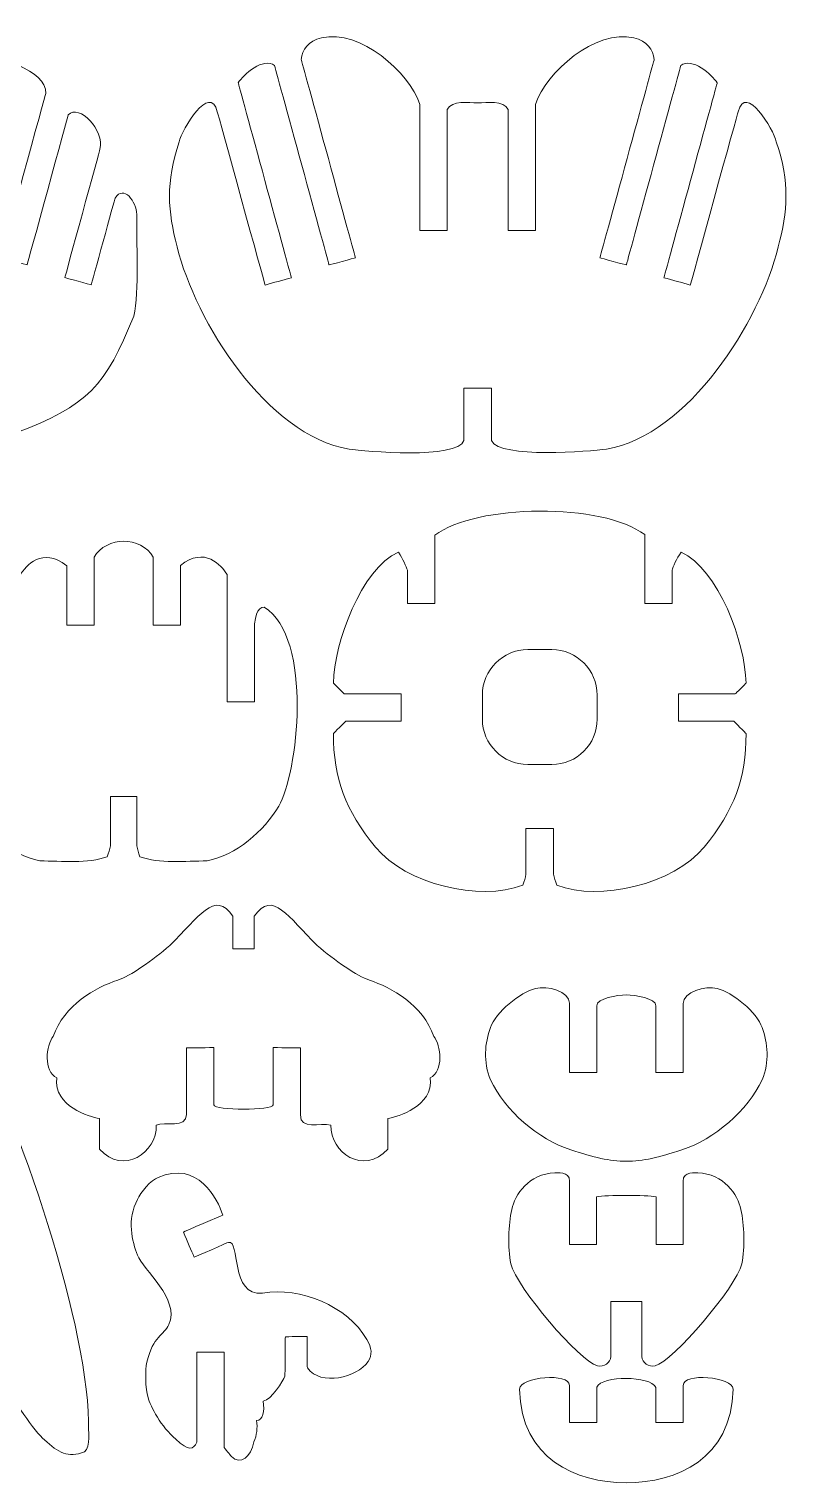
# Model space of a CAD drawing. Header units: centimetres. Extents: x -9.3 to 9.4, y -13.4 to 13.5.
# Drawn here: x 1.01 to 9.37, y -2.52 to 13.44 of the extents above; entities that cross this region are included whole.
import ezdxf

# ---------------------------------------------------------------- set-up
doc = ezdxf.new("R2010")
doc.units = ezdxf.units.CM
doc.header["$MEASUREMENT"] = 0
doc.layers.add('Livello 1', color=7, linetype='Continuous')

msp = doc.modelspace()

# ---------------------------------------------------------------- linework, layer by layer
at = {"layer": 'Livello 1', "color": 250, "lineweight": 20}
for points, knots in [([(-0.31002, 13.18228), (-0.31002, 13.18228), (-0.31002, 12.3753), (-0.31002, 12.3753), (-0.31002, 12.3753), (-0.31002, 12.3753), (-0.00991, 12.3753), (-0.00991, 12.3753), (-0.00991, 12.3753), (-0.00991, 12.3753), (-0.00991, 13.16231), (-0.00991, 13.16231), (-0.00991, 13.16231), (0.0581, 13.41822), (0.63235, 13.13162), (0.89143, 13.04346), (0.89143, 13.04346), (1.06218, 12.95827), (1.20174, 12.86743), (1.19126, 12.73154), (1.19126, 12.73154), (1.19126, 12.73154), (0.69868, 10.9304), (0.69868, 10.9304), (0.69868, 10.9304), (0.69868, 10.9304), (0.98813, 10.85123), (0.98813, 10.85123), (0.98813, 10.85123), (0.98813, 10.85123), (1.43856, 12.49821), (1.43856, 12.49821), (1.43856, 12.49821), (1.55716, 12.62309), (1.84189, 12.32934), (1.78699, 12.11964), (1.78699, 12.11964), (1.78699, 12.11964), (1.40162, 10.71054), (1.40162, 10.71054), (1.40162, 10.71054), (1.40162, 10.71054), (1.69107, 10.63135), (1.69107, 10.63135), (1.69107, 10.63135), (1.69107, 10.63135), (1.95344, 11.58229), (1.95344, 11.58229), (1.95344, 11.58229), (2.04953, 11.73882), (2.18683, 11.54052), (2.19212, 11.40552), (2.19212, 11.40552), (2.18532, 11.1277), (2.22038, 10.55846), (2.15829, 10.28883), (2.15829, 10.28883), (1.85035, 9.52112), (1.66409, 9.31083), (0.85333, 9.00208), (0.85333, 9.00208), (0.74616, 8.95548), (-0.095, 8.80727), (-0.29443, 8.8223), (-0.29443, 8.8223), (-0.36661, 8.82632), (-0.45621, 8.87338), (-0.49378, 8.92302), (-0.49378, 8.92302), (-0.49378, 8.92302), (-0.49378, 9.49875), (-0.49378, 9.49875), (-0.49378, 9.49875), (-0.49378, 9.49875), (-0.64439, 9.49882), (-0.64439, 9.49882), (-0.64439, 9.49882), (-0.64439, 9.49882), (-0.79502, 9.49875), (-0.79502, 9.49875), (-0.79502, 9.49875), (-0.79502, 9.49875), (-0.79502, 8.92475), (-0.79502, 8.92475), (-0.79502, 8.92475), (-0.83259, 8.87511), (-0.9222, 8.82632), (-0.99438, 8.8223), (-0.99438, 8.8223), (-1.1938, 8.80727), (-2.03496, 8.95548), (-2.14214, 9.00208), (-2.14214, 9.00208), (-2.95289, 9.31083), (-3.13916, 9.52112), (-3.4471, 10.28883), (-3.4471, 10.28883), (-3.50919, 10.55846), (-3.47412, 11.1277), (-3.48093, 11.40552), (-3.48093, 11.40552), (-3.47564, 11.54052), (-3.33834, 11.73882), (-3.24224, 11.58229), (-3.24224, 11.58229), (-3.24224, 11.58229), (-2.97988, 10.63135), (-2.97988, 10.63135), (-2.97988, 10.63135), (-2.97988, 10.63135), (-2.69043, 10.71054), (-2.69043, 10.71054), (-2.69043, 10.71054), (-2.69043, 10.71054), (-3.07919, 12.13196), (-3.07919, 12.13196), (-3.07919, 12.13196), (-3.13408, 12.34165), (-2.84829, 12.6316), (-2.72969, 12.50675), (-2.72969, 12.50675), (-2.72969, 12.50675), (-2.27693, 10.85123), (-2.27693, 10.85123), (-2.27693, 10.85123), (-2.27693, 10.85123), (-1.98745, 10.9304), (-1.98745, 10.9304), (-1.98745, 10.9304), (-1.98745, 10.9304), (-2.48825, 12.76145), (-2.48825, 12.76145), (-2.48825, 12.76145), (-2.49873, 12.89731), (-2.35098, 12.95827), (-2.18024, 13.04346), (-2.18024, 13.04346), (-1.92116, 13.13162), (-1.34691, 13.41822), (-1.27886, 13.16231), (-1.27886, 13.16231), (-1.27886, 13.16231), (-1.27886, 12.37876), (-1.27886, 12.37876), (-1.27886, 12.37876), (-1.27886, 12.37876), (-0.97878, 12.37544), (-0.97878, 12.37544), (-0.97878, 12.37544), (-0.97878, 12.37544), (-0.97878, 13.18228), (-0.97878, 13.18228), (-0.97878, 13.18228), (-0.97734, 13.36301), (-0.31157, 13.37659), (-0.31002, 13.18228)], [0, 0, 0, 0, 0.02564103, 0.02564103, 0.02564103, 0.02564104, 0.05128205, 0.05128205, 0.05128205, 0.05128206, 0.07692308, 0.07692308, 0.07692308, 0.07692309, 0.1025641, 0.1025641, 0.1025641, 0.10256411, 0.12820513, 0.12820513, 0.12820513, 0.12820514, 0.15384615, 0.15384615, 0.15384615, 0.15384616, 0.17948718, 0.17948718, 0.17948718, 0.17948719, 0.20512821, 0.20512821, 0.20512821, 0.20512822, 0.23076923, 0.23076923, 0.23076923, 0.23076924, 0.25641026, 0.25641026, 0.25641026, 0.25641027, 0.28205128, 0.28205128, 0.28205128, 0.28205129, 0.30769231, 0.30769231, 0.30769231, 0.30769232, 0.33333333, 0.33333333, 0.33333333, 0.33333334, 0.35897436, 0.35897436, 0.35897436, 0.35897437, 0.38461538, 0.38461538, 0.38461538, 0.38461539, 0.41025641, 0.41025641, 0.41025641, 0.41025642, 0.43589744, 0.43589744, 0.43589744, 0.43589745, 0.46153846, 0.46153846, 0.46153846, 0.46153847, 0.48717949, 0.48717949, 0.48717949, 0.4871795, 0.51282051, 0.51282051, 0.51282051, 0.51282052, 0.53846154, 0.53846154, 0.53846154, 0.53846155, 0.56410256, 0.56410256, 0.56410256, 0.56410257, 0.58974359, 0.58974359, 0.58974359, 0.5897436, 0.61538462, 0.61538462, 0.61538462, 0.61538463, 0.64102564, 0.64102564, 0.64102564, 0.64102565, 0.66666667, 0.66666667, 0.66666667, 0.66666668, 0.69230769, 0.69230769, 0.69230769, 0.6923077, 0.71794872, 0.71794872, 0.71794872, 0.71794873, 0.74358974, 0.74358974, 0.74358974, 0.74358975, 0.76923077, 0.76923077, 0.76923077, 0.76923078, 0.79487179, 0.79487179, 0.79487179, 0.7948718, 0.82051282, 0.82051282, 0.82051282, 0.82051283, 0.84615385, 0.84615385, 0.84615385, 0.84615386, 0.87179487, 0.87179487, 0.87179487, 0.87179488, 0.8974359, 0.8974359, 0.8974359, 0.89743591, 0.92307692, 0.92307692, 0.92307692, 0.92307693, 0.94871795, 0.94871795, 0.94871795, 0.94871796, 0.97435897, 0.97435897, 0.97435897, 0.97435898, 1, 1, 1, 1]), ([(5.937, 9.49741), (5.937, 9.49741), (6.08764, 9.49734), (6.08764, 9.49734), (6.08764, 9.49734), (6.08764, 9.49734), (6.08764, 8.92161), (6.08764, 8.92161), (6.08764, 8.92161), (6.17908, 8.7212), (7.17656, 8.80385), (7.35055, 8.82985), (7.35055, 8.82985), (8.25052, 8.97802), (9.03965, 10.23003), (9.23865, 11.04992), (9.23865, 11.04992), (9.34155, 11.43695), (9.36685, 11.75734), (9.21699, 12.20025), (9.21699, 12.20025), (9.18654, 12.34034), (8.87797, 12.85025), (8.79722, 12.5318), (8.79722, 12.5318), (8.79722, 12.5318), (8.27246, 10.62997), (8.27246, 10.62997), (8.27246, 10.62997), (8.18529, 10.65572), (8.07092, 10.68511), (7.98304, 10.70913), (7.98304, 10.70913), (7.98304, 10.70913), (8.56781, 12.8475), (8.56781, 12.8475), (8.56781, 12.8475), (8.51306, 12.93682), (8.28957, 13.13702), (8.16783, 13.03757), (8.16783, 13.03757), (8.16783, 13.03757), (7.56952, 10.84982), (7.56952, 10.84982), (7.56952, 10.84982), (7.56952, 10.84982), (7.28006, 10.92898), (7.28006, 10.92898), (7.28006, 10.92898), (7.28006, 10.92898), (7.8753, 13.10552), (7.8753, 13.10552), (7.8753, 13.10552), (7.86599, 13.21509), (7.79727, 13.30346), (7.65376, 13.34403), (7.65376, 13.34403), (7.22545, 13.43889), (6.69159, 12.96878), (6.57147, 12.61142), (6.57147, 12.61142), (6.57147, 12.61142), (6.57147, 11.22909), (6.57147, 11.22909), (6.57147, 11.22909), (6.57147, 11.22909), (6.2714, 11.22909), (6.2714, 11.22909), (6.2714, 11.22909), (6.2714, 11.22909), (6.2714, 12.556), (6.2714, 12.556), (6.2714, 12.556), (6.21894, 12.66155), (6.03973, 12.62775), (5.937, 12.63018), (5.937, 12.63018), (5.83427, 12.62775), (5.65506, 12.66155), (5.6026, 12.556), (5.6026, 12.556), (5.6026, 12.556), (5.6026, 11.22909), (5.6026, 11.22909), (5.6026, 11.22909), (5.6026, 11.22909), (5.30253, 11.22909), (5.30253, 11.22909), (5.30253, 11.22909), (5.30253, 11.22909), (5.30253, 12.61142), (5.30253, 12.61142), (5.30253, 12.61142), (5.18241, 12.96878), (4.64855, 13.43889), (4.22021, 13.34403), (4.22021, 13.34403), (4.07673, 13.30346), (4.00801, 13.21509), (3.99866, 13.10552), (3.99866, 13.10552), (3.99866, 13.10552), (4.59394, 10.92898), (4.59394, 10.92898), (4.59394, 10.92898), (4.59394, 10.92898), (4.30449, 10.84982), (4.30449, 10.84982), (4.30449, 10.84982), (4.30449, 10.84982), (3.70614, 13.03757), (3.70614, 13.03757), (3.70614, 13.03757), (3.5844, 13.13702), (3.36095, 12.93682), (3.30616, 12.8475), (3.30616, 12.8475), (3.30616, 12.8475), (3.89096, 10.70913), (3.89096, 10.70913), (3.89096, 10.70913), (3.80308, 10.68511), (3.68868, 10.65572), (3.60151, 10.62997), (3.60151, 10.62997), (3.60151, 10.62997), (3.07679, 12.5318), (3.07679, 12.5318), (3.07679, 12.5318), (2.99603, 12.85025), (2.68746, 12.34034), (2.65702, 12.20025), (2.65702, 12.20025), (2.50716, 11.75734), (2.53245, 11.43695), (2.63535, 11.04992), (2.63535, 11.04992), (2.83436, 10.23003), (3.62345, 8.97802), (4.52342, 8.82985), (4.52342, 8.82985), (4.69745, 8.80385), (5.70875, 8.71252), (5.78637, 8.92334), (5.78637, 8.92334), (5.78637, 8.92334), (5.78637, 9.49734), (5.78637, 9.49734), (5.78637, 9.49734), (5.78637, 9.49734), (5.937, 9.49741), (5.937, 9.49741)], [0, 0, 0, 0, 0.02631579, 0.02631579, 0.02631579, 0.0263158, 0.05263158, 0.05263158, 0.05263158, 0.05263159, 0.07894737, 0.07894737, 0.07894737, 0.07894738, 0.10526316, 0.10526316, 0.10526316, 0.10526317, 0.13157895, 0.13157895, 0.13157895, 0.13157896, 0.15789474, 0.15789474, 0.15789474, 0.15789475, 0.18421053, 0.18421053, 0.18421053, 0.18421054, 0.21052632, 0.21052632, 0.21052632, 0.21052633, 0.23684211, 0.23684211, 0.23684211, 0.23684212, 0.26315789, 0.26315789, 0.26315789, 0.2631579, 0.28947368, 0.28947368, 0.28947368, 0.28947369, 0.31578947, 0.31578947, 0.31578947, 0.31578948, 0.34210526, 0.34210526, 0.34210526, 0.34210527, 0.36842105, 0.36842105, 0.36842105, 0.36842106, 0.39473684, 0.39473684, 0.39473684, 0.39473685, 0.42105263, 0.42105263, 0.42105263, 0.42105264, 0.44736842, 0.44736842, 0.44736842, 0.44736843, 0.47368421, 0.47368421, 0.47368421, 0.47368422, 0.5, 0.5, 0.5, 0.50000001, 0.52631579, 0.52631579, 0.52631579, 0.5263158, 0.55263158, 0.55263158, 0.55263158, 0.55263159, 0.57894737, 0.57894737, 0.57894737, 0.57894738, 0.60526316, 0.60526316, 0.60526316, 0.60526317, 0.63157895, 0.63157895, 0.63157895, 0.63157896, 0.65789474, 0.65789474, 0.65789474, 0.65789475, 0.68421053, 0.68421053, 0.68421053, 0.68421054, 0.71052632, 0.71052632, 0.71052632, 0.71052633, 0.73684211, 0.73684211, 0.73684211, 0.73684212, 0.76315789, 0.76315789, 0.76315789, 0.7631579, 0.78947368, 0.78947368, 0.78947368, 0.78947369, 0.81578947, 0.81578947, 0.81578947, 0.81578948, 0.84210526, 0.84210526, 0.84210526, 0.84210527, 0.86842105, 0.86842105, 0.86842105, 0.86842106, 0.89473684, 0.89473684, 0.89473684, 0.89473685, 0.92105263, 0.92105263, 0.92105263, 0.92105264, 0.94736842, 0.94736842, 0.94736842, 0.94736843, 0.97368421, 0.97368421, 0.97368421, 0.97368422, 1, 1, 1, 1]), ([(5.46615, 7.883), (5.46615, 7.883), (5.46615, 7.13606), (5.46615, 7.13606), (5.46615, 7.13606), (5.46615, 7.13606), (5.16608, 7.13606), (5.16608, 7.13606), (5.16608, 7.13606), (5.16608, 7.13606), (5.16608, 7.49836), (5.16608, 7.49836), (5.16608, 7.49836), (5.15348, 7.53685), (5.11538, 7.62875), (5.06716, 7.69648), (5.06716, 7.69648), (4.65437, 7.51805), (4.36143, 6.69424), (4.35197, 6.26152), (4.35197, 6.26152), (4.35197, 6.26152), (4.47128, 6.14221), (4.47128, 6.14221), (4.47128, 6.14221), (4.47128, 6.14221), (5.09654, 6.14221), (5.09654, 6.14221), (5.09654, 6.14221), (5.09654, 6.14221), (5.09654, 5.84214), (5.09654, 5.84214), (5.09654, 5.84214), (4.89338, 5.84214), (4.69032, 5.84214), (4.48716, 5.84214), (4.48716, 5.84214), (4.48716, 5.84214), (4.35197, 5.70696), (4.35197, 5.70696), (4.35197, 5.70696), (4.35197, 5.21614), (4.48271, 4.86089), (4.81411, 4.45918), (4.81411, 4.45918), (5.14858, 4.0538), (5.95785, 3.85935), (6.4316, 4.04326), (6.4316, 4.04326), (6.44867, 4.08718), (6.45961, 4.12634), (6.46659, 4.16235), (6.46659, 4.16235), (6.46659, 4.16235), (6.46659, 4.66425), (6.46659, 4.66425), (6.46659, 4.66425), (6.46659, 4.66425), (6.77086, 4.66425), (6.77086, 4.66425), (6.77086, 4.66425), (6.77086, 4.66425), (6.77086, 4.16235), (6.77086, 4.16235), (6.77086, 4.16235), (6.77785, 4.12634), (6.78878, 4.08718), (6.80586, 4.04326), (6.80586, 4.04326), (7.2796, 3.85935), (8.08888, 4.0538), (8.42334, 4.45918), (8.42334, 4.45918), (8.75474, 4.86089), (8.88548, 5.21614), (8.88548, 5.70696), (8.88548, 5.70696), (8.88548, 5.70696), (8.75026, 5.84214), (8.75026, 5.84214), (8.75026, 5.84214), (8.54713, 5.84214), (8.34404, 5.84214), (8.14088, 5.84214), (8.14088, 5.84214), (8.14088, 5.84214), (8.14088, 6.14221), (8.14088, 6.14221), (8.14088, 6.14221), (8.14088, 6.14221), (8.76617, 6.14221), (8.76617, 6.14221), (8.76617, 6.14221), (8.76617, 6.14221), (8.88548, 6.26152), (8.88548, 6.26152), (8.88548, 6.26152), (8.87603, 6.69424), (8.58305, 7.51805), (8.1703, 7.69648), (8.1703, 7.69648), (8.12204, 7.62875), (8.08394, 7.53685), (8.07138, 7.49836), (8.07138, 7.49836), (8.07138, 7.49836), (8.07138, 7.13606), (8.07138, 7.13606), (8.07138, 7.13606), (8.07138, 7.13606), (7.77131, 7.13606), (7.77131, 7.13606), (7.77131, 7.13606), (7.77131, 7.13606), (7.77131, 7.88995), (7.77131, 7.88995), (7.77131, 7.88995), (7.31598, 8.24279), (5.9116, 8.22819), (5.46615, 7.883)], [0, 0, 0, 0, 0.03333333, 0.03333333, 0.03333333, 0.03333334, 0.06666667, 0.06666667, 0.06666667, 0.06666668, 0.1, 0.1, 0.1, 0.10000001, 0.13333333, 0.13333333, 0.13333333, 0.13333334, 0.16666667, 0.16666667, 0.16666667, 0.16666668, 0.2, 0.2, 0.2, 0.20000001, 0.23333333, 0.23333333, 0.23333333, 0.23333334, 0.26666667, 0.26666667, 0.26666667, 0.26666668, 0.3, 0.3, 0.3, 0.30000001, 0.33333333, 0.33333333, 0.33333333, 0.33333334, 0.36666667, 0.36666667, 0.36666667, 0.36666668, 0.4, 0.4, 0.4, 0.40000001, 0.43333333, 0.43333333, 0.43333333, 0.43333334, 0.46666667, 0.46666667, 0.46666667, 0.46666668, 0.5, 0.5, 0.5, 0.50000001, 0.53333333, 0.53333333, 0.53333333, 0.53333334, 0.56666667, 0.56666667, 0.56666667, 0.56666668, 0.6, 0.6, 0.6, 0.60000001, 0.63333333, 0.63333333, 0.63333333, 0.63333334, 0.66666667, 0.66666667, 0.66666667, 0.66666668, 0.7, 0.7, 0.7, 0.70000001, 0.73333333, 0.73333333, 0.73333333, 0.73333334, 0.76666667, 0.76666667, 0.76666667, 0.76666668, 0.8, 0.8, 0.8, 0.80000001, 0.83333333, 0.83333333, 0.83333333, 0.83333334, 0.86666667, 0.86666667, 0.86666667, 0.86666668, 0.9, 0.9, 0.9, 0.90000001, 0.93333333, 0.93333333, 0.93333333, 0.93333334, 0.96666667, 0.96666667, 0.96666667, 0.96666668, 1, 1, 1, 1]), ([(2.04692, 7.82017), (1.92426, 7.81805), (1.78255, 7.7543), (1.72251, 7.64275), (1.72251, 7.64275), (1.72251, 7.39147), (1.72251, 7.1471), (1.72251, 6.89578), (1.72251, 6.89578), (1.62249, 6.89578), (1.52248, 6.89578), (1.42243, 6.89578), (1.42243, 6.89578), (1.42243, 6.89578), (1.42243, 7.54902), (1.42243, 7.54902), (1.42243, 7.54902), (1.15471, 7.76111), (0.97465, 7.5505), (0.90847, 7.44619), (0.90847, 7.44619), (0.90847, 6.97851), (0.90847, 6.5212), (0.90847, 6.05352), (0.90847, 6.05352), (0.80842, 6.05352), (0.70841, 6.05352), (0.6084, 6.05352), (0.6084, 6.05352), (0.6084, 6.29102), (0.6084, 6.5315), (0.6084, 6.76906), (0.6084, 6.76906), (0.62029, 7.00779), (0.57492, 7.09475), (0.50257, 7.09503), (0.50257, 7.09503), (-0.04343, 6.75354), (0.13585, 5.25501), (0.34195, 4.91028), (0.34195, 4.91028), (0.50564, 4.63652), (0.81238, 4.37035), (1.12762, 4.3095), (1.12762, 4.3095), (1.36962, 4.3095), (1.65626, 4.2739), (1.86704, 4.35571), (1.86704, 4.35571), (1.88299, 4.39685), (1.8942, 4.43579), (1.90204, 4.47382), (1.90204, 4.47382), (1.90204, 4.47382), (1.90204, 5.01773), (1.90204, 5.01773), (1.90204, 5.01773), (1.90204, 5.01773), (2.19181, 5.01773), (2.19181, 5.01773), (2.19181, 5.01773), (2.19181, 5.01773), (2.19181, 4.47382), (2.19181, 4.47382), (2.19181, 4.47382), (2.19964, 4.43579), (2.21086, 4.39685), (2.2268, 4.35571), (2.2268, 4.35571), (2.43759, 4.2739), (2.72422, 4.3095), (2.96622, 4.3095), (2.96622, 4.3095), (3.28147, 4.37035), (3.58821, 4.63652), (3.75186, 4.91028), (3.75186, 4.91028), (3.95795, 5.25501), (4.13727, 6.75354), (3.59128, 7.09503), (3.59128, 7.09503), (3.51892, 7.09475), (3.47355, 6.99742), (3.48544, 6.75869), (3.48544, 6.75869), (3.48544, 6.52113), (3.48544, 6.29102), (3.48544, 6.05352), (3.48544, 6.05352), (3.38543, 6.05352), (3.28542, 6.05352), (3.18537, 6.05352), (3.18537, 6.05352), (3.18537, 6.5212), (3.18537, 6.98369), (3.18537, 7.45137), (3.18537, 7.45137), (3.11919, 7.55569), (2.93913, 7.76457), (2.67141, 7.55248), (2.67141, 7.55248), (2.67141, 7.55248), (2.67141, 6.89578), (2.67141, 6.89578), (2.67141, 6.89578), (2.57136, 6.89578), (2.47135, 6.89578), (2.37134, 6.89578), (2.37134, 6.89578), (2.37134, 7.1471), (2.37134, 7.3932), (2.37134, 7.64452), (2.37134, 7.64452), (2.31126, 7.75607), (2.16955, 7.81805), (2.04692, 7.82017)], [0, 0, 0, 0, 0.03448276, 0.03448276, 0.03448276, 0.03448277, 0.06896552, 0.06896552, 0.06896552, 0.06896553, 0.10344828, 0.10344828, 0.10344828, 0.10344829, 0.13793103, 0.13793103, 0.13793103, 0.13793104, 0.17241379, 0.17241379, 0.17241379, 0.1724138, 0.20689655, 0.20689655, 0.20689655, 0.20689656, 0.24137931, 0.24137931, 0.24137931, 0.24137932, 0.27586207, 0.27586207, 0.27586207, 0.27586208, 0.31034483, 0.31034483, 0.31034483, 0.31034484, 0.34482759, 0.34482759, 0.34482759, 0.3448276, 0.37931034, 0.37931034, 0.37931034, 0.37931035, 0.4137931, 0.4137931, 0.4137931, 0.41379311, 0.44827586, 0.44827586, 0.44827586, 0.44827587, 0.48275862, 0.48275862, 0.48275862, 0.48275863, 0.51724138, 0.51724138, 0.51724138, 0.51724139, 0.55172414, 0.55172414, 0.55172414, 0.55172415, 0.5862069, 0.5862069, 0.5862069, 0.58620691, 0.62068966, 0.62068966, 0.62068966, 0.62068967, 0.65517241, 0.65517241, 0.65517241, 0.65517242, 0.68965517, 0.68965517, 0.68965517, 0.68965518, 0.72413793, 0.72413793, 0.72413793, 0.72413794, 0.75862069, 0.75862069, 0.75862069, 0.7586207, 0.79310345, 0.79310345, 0.79310345, 0.79310346, 0.82758621, 0.82758621, 0.82758621, 0.82758622, 0.86206897, 0.86206897, 0.86206897, 0.86206898, 0.89655172, 0.89655172, 0.89655172, 0.89655173, 0.93103448, 0.93103448, 0.93103448, 0.93103449, 0.96551724, 0.96551724, 0.96551724, 0.96551725, 1, 1, 1, 1]), ([(6.48702, 6.62827), (6.48702, 6.62827), (6.75044, 6.62827), (6.75044, 6.62827), (6.75044, 6.62827), (7.02493, 6.62827), (7.24955, 6.40366), (7.24955, 6.12916), (7.24955, 6.12916), (7.24955, 6.12916), (7.24955, 5.86574), (7.24955, 5.86574), (7.24955, 5.86574), (7.24955, 5.59124), (7.02493, 5.36663), (6.75044, 5.36663), (6.75044, 5.36663), (6.75044, 5.36663), (6.48702, 5.36663), (6.48702, 5.36663), (6.48702, 5.36663), (6.21252, 5.36663), (5.98791, 5.59124), (5.98791, 5.86574), (5.98791, 5.86574), (5.98791, 5.86574), (5.98791, 6.12916), (5.98791, 6.12916), (5.98791, 6.12916), (5.98791, 6.40366), (6.21252, 6.62827), (6.48702, 6.62827)], [0, 0, 0, 0, 0.125, 0.125, 0.125, 0.12500001, 0.25, 0.25, 0.25, 0.25000001, 0.375, 0.375, 0.375, 0.37500001, 0.5, 0.5, 0.5, 0.50000001, 0.625, 0.625, 0.625, 0.62500001, 0.75, 0.75, 0.75, 0.75000001, 0.875, 0.875, 0.875, 0.87500001, 1, 1, 1, 1]), ([(3.69048, 1.6311), (3.69048, 1.6311), (3.69048, 2.26011), (3.69048, 2.26011), (3.69048, 2.26011), (3.69048, 2.26011), (3.99055, 2.25686), (3.99055, 2.25686), (3.99055, 2.25686), (3.99055, 2.25686), (3.99055, 1.52157), (3.99055, 1.52157), (3.99055, 1.52157), (3.98699, 1.35128), (4.20483, 1.43983), (4.32424, 1.4079), (4.32424, 1.4079), (4.31419, 1.11178), (4.68566, 0.85143), (4.94834, 1.14462), (4.94834, 1.14462), (4.94834, 1.14462), (4.94834, 1.48068), (4.94834, 1.48068), (4.94834, 1.48068), (5.05728, 1.50297), (5.45317, 1.61159), (5.41606, 1.92955), (5.41606, 1.92955), (5.56655, 1.99722), (5.5342, 2.28699), (5.45507, 2.38245), (5.45507, 2.38245), (5.33971, 2.72609), (4.98595, 2.92368), (4.74712, 2.99967), (4.74712, 2.99967), (4.61715, 3.0438), (4.35829, 3.21758), (4.17519, 3.38095), (4.17519, 3.38095), (3.85173, 3.69408), (3.68406, 3.99796), (3.4829, 3.70311), (3.4829, 3.70311), (3.4829, 3.70311), (3.4829, 3.34486), (3.4829, 3.34486), (3.4829, 3.34486), (3.4829, 3.34486), (3.247, 3.34486), (3.247, 3.34486), (3.247, 3.34486), (3.247, 3.34486), (3.247, 3.70311), (3.247, 3.70311), (3.247, 3.70311), (3.04585, 3.99796), (2.87817, 3.69408), (2.55467, 3.38095), (2.55467, 3.38095), (2.37158, 3.21758), (2.11275, 3.0438), (1.98279, 2.99967), (1.98279, 2.99967), (1.74396, 2.92368), (1.39019, 2.72609), (1.27483, 2.38245), (1.27483, 2.38245), (1.19567, 2.28699), (1.16335, 1.99722), (1.31385, 1.92955), (1.31385, 1.92955), (1.27674, 1.61159), (1.67259, 1.50297), (1.78153, 1.48068), (1.78153, 1.48068), (1.78153, 1.48068), (1.78153, 1.14462), (1.78153, 1.14462), (1.78153, 1.14462), (2.0442, 0.85143), (2.41572, 1.11178), (2.40563, 1.4079), (2.40563, 1.4079), (2.49431, 1.45348), (2.73854, 1.36772), (2.73935, 1.52502), (2.73935, 1.52502), (2.73935, 1.52502), (2.73935, 2.25686), (2.73935, 2.25686), (2.73935, 2.25686), (2.73935, 2.25686), (3.03943, 2.26011), (3.03943, 2.26011), (3.03943, 2.26011), (3.03943, 2.26011), (3.03943, 1.63181), (3.03943, 1.63181), (3.03943, 1.63181), (3.04405, 1.56767), (3.68582, 1.567), (3.69048, 1.6311)], [0, 0, 0, 0, 0.03846154, 0.03846154, 0.03846154, 0.03846155, 0.07692308, 0.07692308, 0.07692308, 0.07692309, 0.11538462, 0.11538462, 0.11538462, 0.11538463, 0.15384615, 0.15384615, 0.15384615, 0.15384616, 0.19230769, 0.19230769, 0.19230769, 0.1923077, 0.23076923, 0.23076923, 0.23076923, 0.23076924, 0.26923077, 0.26923077, 0.26923077, 0.26923078, 0.30769231, 0.30769231, 0.30769231, 0.30769232, 0.34615385, 0.34615385, 0.34615385, 0.34615386, 0.38461538, 0.38461538, 0.38461538, 0.38461539, 0.42307692, 0.42307692, 0.42307692, 0.42307693, 0.46153846, 0.46153846, 0.46153846, 0.46153847, 0.5, 0.5, 0.5, 0.50000001, 0.53846154, 0.53846154, 0.53846154, 0.53846155, 0.57692308, 0.57692308, 0.57692308, 0.57692309, 0.61538462, 0.61538462, 0.61538462, 0.61538463, 0.65384615, 0.65384615, 0.65384615, 0.65384616, 0.69230769, 0.69230769, 0.69230769, 0.6923077, 0.73076923, 0.73076923, 0.73076923, 0.73076924, 0.76923077, 0.76923077, 0.76923077, 0.76923078, 0.80769231, 0.80769231, 0.80769231, 0.80769232, 0.84615385, 0.84615385, 0.84615385, 0.84615386, 0.88461538, 0.88461538, 0.88461538, 0.88461539, 0.92307692, 0.92307692, 0.92307692, 0.92307693, 0.96153846, 0.96153846, 0.96153846, 0.96153847, 1, 1, 1, 1]), ([(-1.14988, 1.24971), (-1.29498, 1.25095), (-1.42984, 1.32546), (-1.47542, 1.46692), (-1.47542, 1.46692), (-1.47542, 1.46692), (-1.47542, 2.40679), (-1.47542, 2.40679), (-1.47542, 2.40679), (-1.47542, 2.40679), (-1.7755, 2.40679), (-1.7755, 2.40679), (-1.7755, 2.40679), (-1.7755, 2.40679), (-1.7755, 2.40534), (-1.7755, 2.40534), (-1.7755, 2.40534), (-1.7755, 2.40534), (-1.78044, 2.40534), (-1.78044, 2.40534), (-1.78044, 2.40534), (-1.78044, 2.40534), (-1.7755, 1.81384), (-1.7755, 1.81384), (-1.7755, 1.81384), (-1.7755, 1.81384), (-1.7755, 1.35901), (-1.7755, 1.35901), (-1.7755, 1.35901), (-1.8977, 1.20061), (-2.35797, 1.23772), (-2.4995, 1.31067), (-2.4995, 1.31067), (-2.4995, 1.31067), (-2.49562, 2.04675), (-2.49562, 2.04675), (-2.49562, 2.04675), (-2.90061, 1.34708), (-3.11736, 0.1282), (-3.08522, -1.43482), (-3.08522, -1.43482), (-3.10021, -1.59184), (-3.38014, -1.9582), (-3.47754, -2.04594), (-3.47754, -2.04594), (-3.63097, -2.18412), (-3.73228, -2.24762), (-3.91823, -2.17632), (-3.91823, -2.17632), (-3.99027, -2.12132), (-3.95686, -1.93749), (-3.96208, -1.84531), (-3.96208, -1.84531), (-3.93951, -0.68368), (-3.12918, 1.68762), (-2.54762, 2.66121), (-2.54762, 2.66121), (-2.54762, 3.48347), (-1.92197, 3.78862), (-1.14988, 3.78936), (-1.14988, 3.78936), (-0.37779, 3.78862), (0.24786, 3.48347), (0.24786, 2.66121), (0.24786, 2.66121), (0.82938, 1.68762), (1.63971, -0.68368), (1.66229, -1.84531), (1.66229, -1.84531), (1.65707, -1.93749), (1.69051, -2.12132), (1.61847, -2.17632), (1.61847, -2.17632), (1.43252, -2.24762), (1.33121, -2.18412), (1.17775, -2.04594), (1.17775, -2.04594), (1.08035, -1.9582), (0.80042, -1.59184), (0.78546, -1.43482), (0.78546, -1.43482), (0.8176, 0.1282), (0.60085, 1.34708), (0.19586, 2.04675), (0.19586, 2.04675), (0.19586, 2.04675), (0.19974, 1.31067), (0.19974, 1.31067), (0.19974, 1.31067), (0.05817, 1.23772), (-0.4021, 1.20061), (-0.52426, 1.35901), (-0.52426, 1.35901), (-0.52426, 1.35901), (-0.52426, 1.81384), (-0.52426, 1.81384), (-0.52426, 1.81384), (-0.52426, 1.81384), (-0.51936, 2.40534), (-0.51936, 2.40534), (-0.51936, 2.40534), (-0.51936, 2.40534), (-0.52426, 2.40534), (-0.52426, 2.40534), (-0.52426, 2.40534), (-0.52426, 2.40534), (-0.52426, 2.40679), (-0.52426, 2.40679), (-0.52426, 2.40679), (-0.52426, 2.40679), (-0.82437, 2.40679), (-0.82437, 2.40679), (-0.82437, 2.40679), (-0.82437, 2.40679), (-0.82437, 1.46692), (-0.82437, 1.46692), (-0.82437, 1.46692), (-0.86995, 1.32546), (-1.00478, 1.25095), (-1.14988, 1.24971)], [0, 0, 0, 0, 0.03333333, 0.03333333, 0.03333333, 0.03333334, 0.06666667, 0.06666667, 0.06666667, 0.06666668, 0.1, 0.1, 0.1, 0.10000001, 0.13333333, 0.13333333, 0.13333333, 0.13333334, 0.16666667, 0.16666667, 0.16666667, 0.16666668, 0.2, 0.2, 0.2, 0.20000001, 0.23333333, 0.23333333, 0.23333333, 0.23333334, 0.26666667, 0.26666667, 0.26666667, 0.26666668, 0.3, 0.3, 0.3, 0.30000001, 0.33333333, 0.33333333, 0.33333333, 0.33333334, 0.36666667, 0.36666667, 0.36666667, 0.36666668, 0.4, 0.4, 0.4, 0.40000001, 0.43333333, 0.43333333, 0.43333333, 0.43333334, 0.46666667, 0.46666667, 0.46666667, 0.46666668, 0.5, 0.5, 0.5, 0.50000001, 0.53333333, 0.53333333, 0.53333333, 0.53333334, 0.56666667, 0.56666667, 0.56666667, 0.56666668, 0.6, 0.6, 0.6, 0.60000001, 0.63333333, 0.63333333, 0.63333333, 0.63333334, 0.66666667, 0.66666667, 0.66666667, 0.66666668, 0.7, 0.7, 0.7, 0.70000001, 0.73333333, 0.73333333, 0.73333333, 0.73333334, 0.76666667, 0.76666667, 0.76666667, 0.76666668, 0.8, 0.8, 0.8, 0.80000001, 0.83333333, 0.83333333, 0.83333333, 0.83333334, 0.86666667, 0.86666667, 0.86666667, 0.86666668, 0.9, 0.9, 0.9, 0.90000001, 0.93333333, 0.93333333, 0.93333333, 0.93333334, 0.96666667, 0.96666667, 0.96666667, 0.96666668, 1, 1, 1, 1]), ([(7.56948, 2.83944), (7.47233, 2.83467), (7.24397, 2.80257), (7.24397, 2.71741), (7.24397, 2.71741), (7.24397, 2.71741), (7.24397, 1.98857), (7.24397, 1.98857), (7.24397, 1.98857), (7.24397, 1.98857), (6.94386, 1.98857), (6.94386, 1.98857), (6.94386, 1.98857), (6.94386, 1.98857), (6.94386, 2.74644), (6.94386, 2.74644), (6.94386, 2.74644), (6.94386, 2.87842), (6.69971, 2.94382), (6.5719, 2.90837), (6.5719, 2.90837), (6.40849, 2.87094), (6.12828, 2.64375), (6.07811, 2.47971), (6.07811, 2.47971), (6.01355, 2.30974), (5.99563, 2.10379), (6.07811, 1.90507), (6.07811, 1.90507), (6.23422, 1.57071), (6.6052, 1.25134), (6.95819, 1.13887), (6.95819, 1.13887), (7.21251, 1.05555), (7.38501, 1.01335), (7.56948, 1.01233), (7.56948, 1.01233), (7.75395, 1.01335), (7.92646, 1.05555), (8.18081, 1.13887), (8.18081, 1.13887), (8.53376, 1.25134), (8.90474, 1.57071), (9.06085, 1.90507), (9.06085, 1.90507), (9.14336, 2.10379), (9.12544, 2.30974), (9.06085, 2.47971), (9.06085, 2.47971), (9.01068, 2.64375), (8.73047, 2.87094), (8.5671, 2.90837), (8.5671, 2.90837), (8.43925, 2.94382), (8.1951, 2.87496), (8.1951, 2.74299), (8.1951, 2.74299), (8.1951, 2.74299), (8.1951, 1.98857), (8.1951, 1.98857), (8.1951, 1.98857), (8.1951, 1.98857), (7.89502, 1.98857), (7.89502, 1.98857), (7.89502, 1.98857), (7.89502, 1.98857), (7.89502, 2.71914), (7.89502, 2.71914), (7.89502, 2.71914), (7.89502, 2.80427), (7.66667, 2.83467), (7.56948, 2.83944)], [0, 0, 0, 0, 0.05555556, 0.05555556, 0.05555556, 0.05555557, 0.11111111, 0.11111111, 0.11111111, 0.11111112, 0.16666667, 0.16666667, 0.16666667, 0.16666668, 0.22222222, 0.22222222, 0.22222222, 0.22222223, 0.27777778, 0.27777778, 0.27777778, 0.27777779, 0.33333333, 0.33333333, 0.33333333, 0.33333334, 0.38888889, 0.38888889, 0.38888889, 0.3888889, 0.44444444, 0.44444444, 0.44444444, 0.44444445, 0.5, 0.5, 0.5, 0.50000001, 0.55555556, 0.55555556, 0.55555556, 0.55555557, 0.61111111, 0.61111111, 0.61111111, 0.61111112, 0.66666667, 0.66666667, 0.66666667, 0.66666668, 0.72222222, 0.72222222, 0.72222222, 0.72222223, 0.77777778, 0.77777778, 0.77777778, 0.77777779, 0.83333333, 0.83333333, 0.83333333, 0.83333334, 0.88888889, 0.88888889, 0.88888889, 0.8888889, 0.94444444, 0.94444444, 0.94444444, 0.94444445, 1, 1, 1, 1]), ([(3.57399, -0.43621), (3.99094, -0.3593), (4.5043, -0.57993), (4.72034, -0.94283), (4.72034, -0.94283), (4.77446, -1.03367), (4.78151, -1.11718), (4.73322, -1.18505), (4.73322, -1.18505), (4.60682, -1.36268), (4.21583, -1.45923), (4.06552, -1.25638), (4.06552, -1.25638), (4.06552, -1.25638), (4.06396, -0.91175), (4.06396, -0.91175), (4.06396, -0.91175), (4.06396, -0.91175), (3.82386, -0.91278), (3.82386, -0.91278), (3.82386, -0.91278), (3.82386, -0.91278), (3.81952, -1.3456), (3.81952, -1.3456), (3.81952, -1.3456), (3.7968, -1.3988), (3.67471, -1.6039), (3.57956, -1.62186), (3.57956, -1.62186), (3.60161, -1.72646), (3.57597, -1.83536), (3.50866, -1.83085), (3.50866, -1.83085), (3.51882, -1.91724), (3.51095, -1.99602), (3.47765, -2.06738), (3.47765, -2.06738), (3.44681, -2.2291), (3.33424, -2.32763), (3.23173, -2.22642), (3.23173, -2.22642), (3.22897, -2.22049), (3.1835, -2.17353), (3.15157, -2.12813), (3.15157, -2.12813), (3.15157, -2.12813), (3.15157, -1.08437), (3.15157, -1.08437), (3.15157, -1.08437), (3.15157, -1.08437), (2.8515, -1.08437), (2.8515, -1.08437), (2.8515, -1.08437), (2.8515, -1.41295), (2.8515, -1.74159), (2.8515, -2.07024), (2.8515, -2.07024), (2.81365, -2.15487), (2.76288, -2.17032), (2.62086, -2.0375), (2.62086, -2.0375), (2.46009, -1.90564), (2.34191, -1.67665), (2.31584, -1.57999), (2.31584, -1.57999), (2.28187, -1.48565), (2.28543, -1.27342), (2.30152, -1.19158), (2.30152, -1.19158), (2.37201, -0.90163), (2.49029, -0.89789), (2.54458, -0.77936), (2.54458, -0.77936), (2.67247, -0.50013), (2.25806, -0.17717), (2.20144, -0.01683), (2.20144, -0.01683), (2.13956, 0.12883), (2.07948, 0.37687), (2.20144, 0.5932), (2.20144, 0.5932), (2.22634, 0.66375), (2.3525, 0.81375), (2.42545, 0.8327), (2.42545, 0.8327), (2.86029, 1.03346), (3.08278, 0.59044), (3.13619, 0.42263), (3.13619, 0.42263), (3.13619, 0.42263), (2.7045, 0.23573), (2.7045, 0.23573), (2.7045, 0.23573), (2.75096, 0.12838), (2.79089, 0.03619), (2.8237, -0.03965), (2.8237, -0.03965), (2.8237, -0.03965), (3.19849, 0.12263), (3.19849, 0.12263), (3.19849, 0.12263), (3.33283, 0.15988), (3.21126, -0.47502), (3.57399, -0.43621)], [0, 0, 0, 0, 0.03846154, 0.03846154, 0.03846154, 0.03846155, 0.07692308, 0.07692308, 0.07692308, 0.07692309, 0.11538462, 0.11538462, 0.11538462, 0.11538463, 0.15384615, 0.15384615, 0.15384615, 0.15384616, 0.19230769, 0.19230769, 0.19230769, 0.1923077, 0.23076923, 0.23076923, 0.23076923, 0.23076924, 0.26923077, 0.26923077, 0.26923077, 0.26923078, 0.30769231, 0.30769231, 0.30769231, 0.30769232, 0.34615385, 0.34615385, 0.34615385, 0.34615386, 0.38461538, 0.38461538, 0.38461538, 0.38461539, 0.42307692, 0.42307692, 0.42307692, 0.42307693, 0.46153846, 0.46153846, 0.46153846, 0.46153847, 0.5, 0.5, 0.5, 0.50000001, 0.53846154, 0.53846154, 0.53846154, 0.53846155, 0.57692308, 0.57692308, 0.57692308, 0.57692309, 0.61538462, 0.61538462, 0.61538462, 0.61538463, 0.65384615, 0.65384615, 0.65384615, 0.65384616, 0.69230769, 0.69230769, 0.69230769, 0.6923077, 0.73076923, 0.73076923, 0.73076923, 0.73076924, 0.76923077, 0.76923077, 0.76923077, 0.76923078, 0.80769231, 0.80769231, 0.80769231, 0.80769232, 0.84615385, 0.84615385, 0.84615385, 0.84615386, 0.88461538, 0.88461538, 0.88461538, 0.88461539, 0.92307692, 0.92307692, 0.92307692, 0.92307693, 0.96153846, 0.96153846, 0.96153846, 0.96153847, 1, 1, 1, 1]), ([(7.56948, 0.63698), (7.70908, 0.63761), (7.83904, 0.63376), (7.89883, 0.62357), (7.89883, 0.62357), (7.89883, 0.62357), (7.89883, 0.09768), (7.89883, 0.09768), (7.89883, 0.09768), (7.89883, 0.09768), (8.1952, 0.09768), (8.1952, 0.09768), (8.1952, 0.09768), (8.1952, 0.09768), (8.1952, 0.79382), (8.1952, 0.79382), (8.1952, 0.79382), (8.18603, 0.90784), (8.34633, 0.88427), (8.35349, 0.88431), (8.35349, 0.88431), (8.64041, 0.87789), (8.79443, 0.64333), (8.8289, 0.48454), (8.8289, 0.48454), (8.86291, 0.31351), (8.87564, 0.07105), (8.83786, -0.11359), (8.83786, -0.11359), (8.77655, -0.37151), (8.08193, -1.18339), (7.88596, -1.23197), (7.88596, -1.23197), (7.81618, -1.24795), (7.74329, -1.19966), (7.74051, -1.13041), (7.74051, -1.13041), (7.74051, -1.13041), (7.74051, -0.52772), (7.74051, -0.52772), (7.74051, -0.52772), (7.66463, -0.52772), (7.61245, -0.52772), (7.56948, -0.52772), (7.56948, -0.52772), (7.52651, -0.52772), (7.47434, -0.52772), (7.39845, -0.52772), (7.39845, -0.52772), (7.39845, -0.52772), (7.39845, -1.13041), (7.39845, -1.13041), (7.39845, -1.13041), (7.39567, -1.19966), (7.32278, -1.24795), (7.253, -1.23197), (7.253, -1.23197), (7.05704, -1.18339), (6.36242, -0.37151), (6.30107, -0.11359), (6.30107, -0.11359), (6.26332, 0.07105), (6.27602, 0.31351), (6.31003, 0.48454), (6.31003, 0.48454), (6.34453, 0.64333), (6.49855, 0.87789), (6.78547, 0.88431), (6.78547, 0.88431), (6.79263, 0.88427), (6.95293, 0.90784), (6.94372, 0.79382), (6.94372, 0.79382), (6.94372, 0.79382), (6.94376, 0.09768), (6.94376, 0.09768), (6.94376, 0.09768), (6.94376, 0.09768), (7.24013, 0.09768), (7.24013, 0.09768), (7.24013, 0.09768), (7.24013, 0.09768), (7.24013, 0.62357), (7.24013, 0.62357), (7.24013, 0.62357), (7.29992, 0.63376), (7.42989, 0.63761), (7.56948, 0.63698)], [0, 0, 0, 0, 0.04545455, 0.04545455, 0.04545455, 0.04545456, 0.09090909, 0.09090909, 0.09090909, 0.0909091, 0.13636364, 0.13636364, 0.13636364, 0.13636365, 0.18181818, 0.18181818, 0.18181818, 0.18181819, 0.22727273, 0.22727273, 0.22727273, 0.22727274, 0.27272727, 0.27272727, 0.27272727, 0.27272728, 0.31818182, 0.31818182, 0.31818182, 0.31818183, 0.36363636, 0.36363636, 0.36363636, 0.36363637, 0.40909091, 0.40909091, 0.40909091, 0.40909092, 0.45454545, 0.45454545, 0.45454545, 0.45454546, 0.5, 0.5, 0.5, 0.50000001, 0.54545455, 0.54545455, 0.54545455, 0.54545456, 0.59090909, 0.59090909, 0.59090909, 0.5909091, 0.63636364, 0.63636364, 0.63636364, 0.63636365, 0.68181818, 0.68181818, 0.68181818, 0.68181819, 0.72727273, 0.72727273, 0.72727273, 0.72727274, 0.77272727, 0.77272727, 0.77272727, 0.77272728, 0.81818182, 0.81818182, 0.81818182, 0.81818183, 0.86363636, 0.86363636, 0.86363636, 0.86363637, 0.90909091, 0.90909091, 0.90909091, 0.90909092, 0.95454545, 0.95454545, 0.95454545, 0.95454546, 1, 1, 1, 1]), ([(7.56948, -2.51774), (8.12278, -2.50952), (8.72613, -2.26124), (8.74211, -1.48922), (8.74211, -1.48922), (8.74021, -1.34969), (8.1861, -1.30732), (8.1951, -1.44713), (8.1951, -1.44713), (8.1951, -1.44713), (8.1951, -1.85491), (8.1951, -1.85491), (8.1951, -1.85491), (8.1951, -1.85491), (7.89502, -1.85491), (7.89502, -1.85491), (7.89502, -1.85491), (7.89502, -1.85491), (7.89502, -1.46981), (7.89502, -1.46981), (7.89502, -1.46981), (7.82983, -1.33865), (7.30761, -1.33823), (7.24394, -1.46636), (7.24394, -1.46636), (7.24394, -1.46636), (7.24394, -1.85491), (7.24394, -1.85491), (7.24394, -1.85491), (7.24394, -1.85491), (6.94386, -1.85491), (6.94386, -1.85491), (6.94386, -1.85491), (6.94386, -1.85491), (6.94386, -1.44713), (6.94386, -1.44713), (6.94386, -1.44713), (6.9529, -1.30732), (6.39872, -1.34969), (6.39685, -1.48922), (6.39685, -1.48922), (6.41283, -2.26124), (7.01615, -2.50952), (7.56948, -2.51774)], [0, 0, 0, 0, 0.09090909, 0.09090909, 0.09090909, 0.0909091, 0.18181818, 0.18181818, 0.18181818, 0.18181819, 0.27272727, 0.27272727, 0.27272727, 0.27272728, 0.36363636, 0.36363636, 0.36363636, 0.36363637, 0.45454545, 0.45454545, 0.45454545, 0.45454546, 0.54545455, 0.54545455, 0.54545455, 0.54545456, 0.63636364, 0.63636364, 0.63636364, 0.63636365, 0.72727273, 0.72727273, 0.72727273, 0.72727274, 0.81818182, 0.81818182, 0.81818182, 0.81818183, 0.90909091, 0.90909091, 0.90909091, 0.90909092, 1, 1, 1, 1])]:
    msp.add_open_spline(points, degree=3, knots=knots, dxfattribs=at)

doc.saveas('drawing.dxf')
